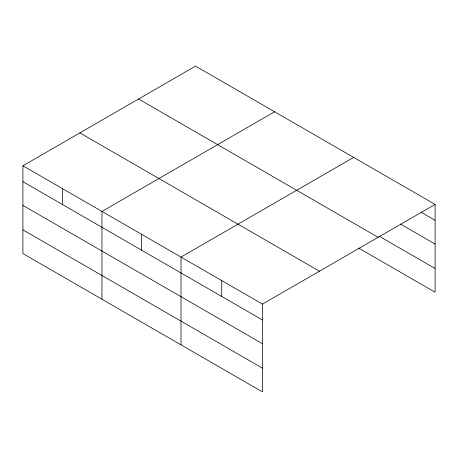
<?xml version="1.0" encoding="UTF-8"?>
<svg xmlns="http://www.w3.org/2000/svg" width="458" height="458" viewBox="0 0 458 458"><rect width="100%" height="100%" fill="white"/><g stroke="black" fill="none" stroke-linecap="round" stroke-linejoin="round"><path stroke-width="0.69" d="M22.9 165.785L262.457 304.095L262.457 391.888L22.9 253.577L22.9 165.785L195.543 66.112L435.1 204.423L435.1 292.215L358.585 248.041M274.594 111.752L101.957 211.424L101.957 299.223M353.65 157.397L181.007 257.07L181.007 344.863M262.457 304.095L435.1 204.423M420.908 212.106L435.1 220.298M400.544 224.082L435.1 244.028M378.949 236.065L435.1 268.48M138.568 99.002L378.131 237.313M79.869 132.894L319.432 271.199M22.9 181.666L262.457 319.97M22.9 205.396L262.457 343.706M22.9 229.847L262.457 368.158M221.735 280.582L221.735 296.458M141.482 234.25L141.482 250.125M62.425 188.604L62.425 204.486"/></g></svg>
